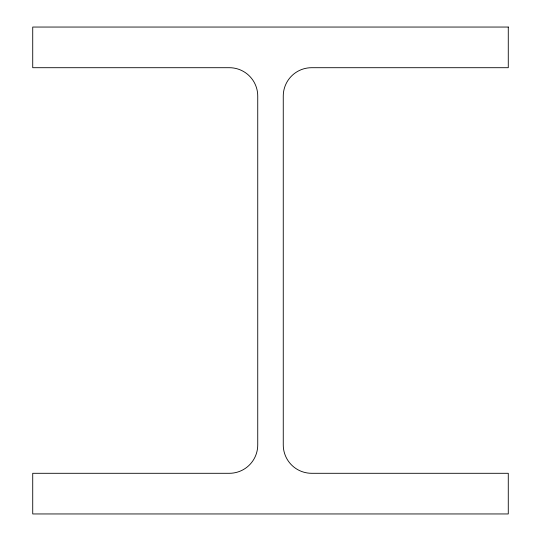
<?xml version="1.0" encoding="UTF-8"?>
<svg xmlns="http://www.w3.org/2000/svg" width="541" height="541" viewBox="0 0 541 541"><rect width="100%" height="100%" fill="white"/><g stroke="black" fill="none" stroke-linecap="round" stroke-linejoin="round"><path stroke-width="0.81" d="M508.276 27.05L32.724 27.05L32.724 67.706L229.37 67.706A28.362 28.362 0 0 1 257.739 96.068L257.739 444.932A28.362 28.362 0 0 1 229.37 473.294L32.724 473.294L32.724 513.95L508.276 513.95L508.276 473.294L311.63 473.294A28.362 28.362 0 0 1 283.261 444.932L283.261 96.068A28.362 28.362 0 0 1 311.63 67.706L508.276 67.706L508.276 27.05"/></g></svg>
